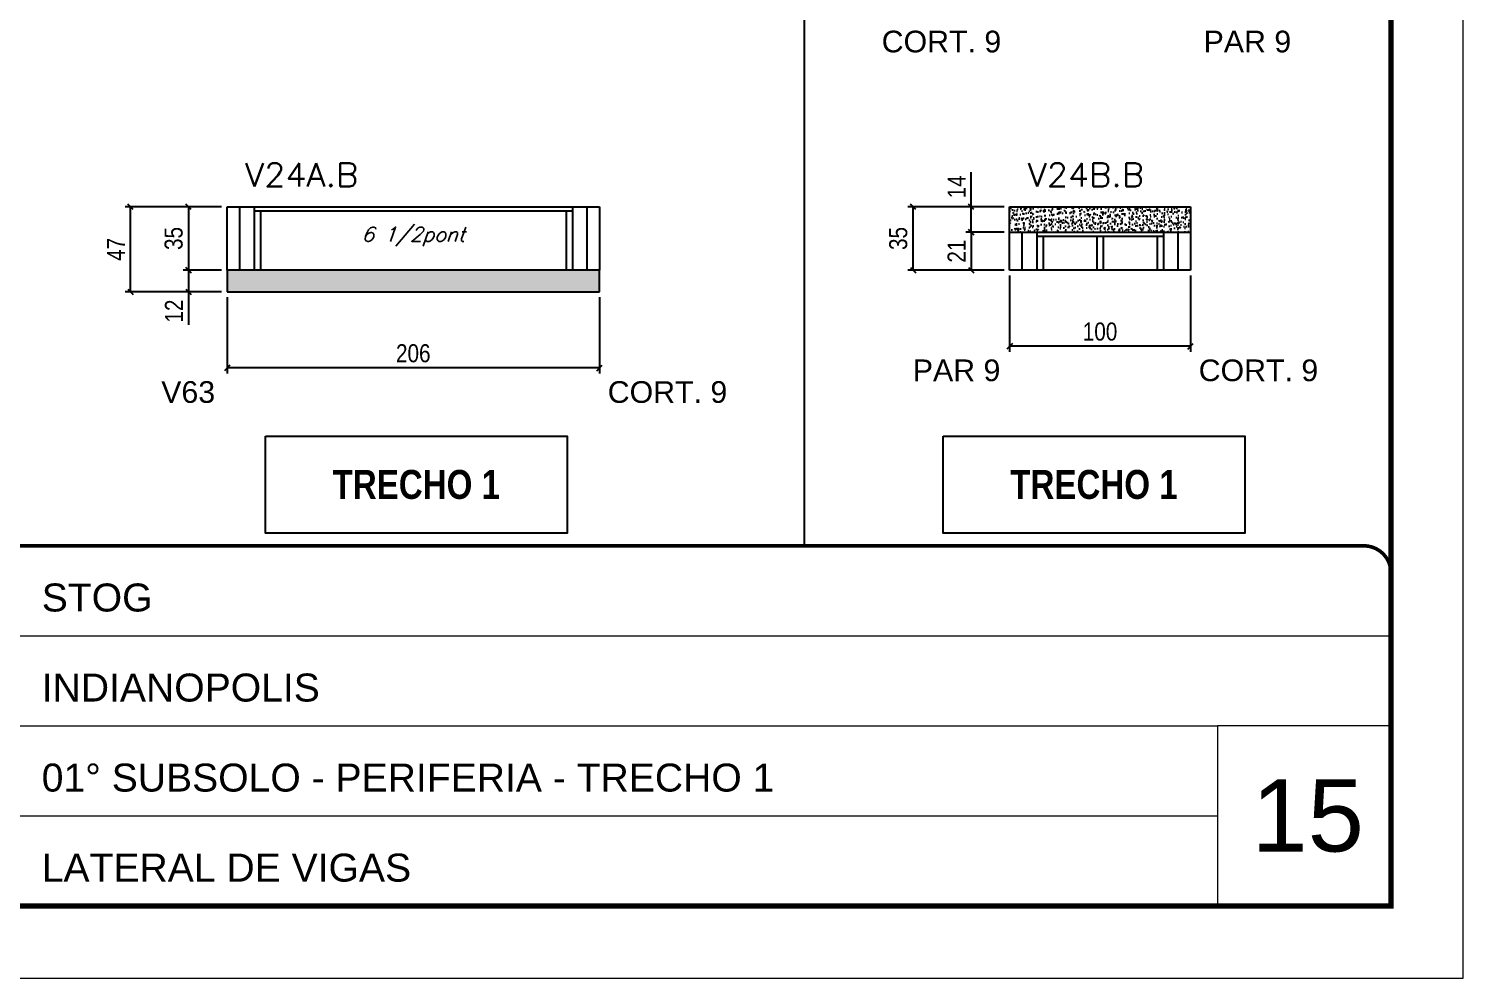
# Model space of a CAD drawing. Extents: x 0 to 6325, y 5574 to 19307.
# Drawn here: x 3861 to 4655, y 13614 to 14140 of the extents above; entities that cross this region are included whole.
import ezdxf

# ---------------------------------------------------------------- set-up
doc = ezdxf.new("R2010")
doc.units = 0
doc.linetypes.add('CONTINUO', pattern=[0])
doc.linetypes.add('DASHED', pattern=[0.75, 0.5, -0.25])
for name, color, linetype in [('1', 1, 'Continuous'), ('5', 5, 'Continuous'), ('COTA', 241, 'Continuous'), ('NOMENCLATURA', 7, 'Continuous'), ('Painéis', 200, 'Continuous'), ('SARR_2.2x7', 40, 'Continuous'), ('SARR_3.5x7', 81, 'Continuous'), ('texto', 7, 'Continuous')]:
    doc.layers.add(name, color=color, linetype=linetype)
for name, color, linetype, lineweight in [('CARIMBO', 255, 'Continuous', 9), ('Folhas', 255, 'Continuous', 9), ('SARRAFO DE PRESSAO', 251, 'DASHED', 9), ('Texto Seção', 7, 'Continuous', 15)]:
    doc.layers.add(name, color=color, linetype=linetype, lineweight=lineweight)
doc.styles.add('arial', font='arial.ttf')
doc.styles.add('COTA TECNICA', font='techl___.ttf', dxfattribs={"height": 10})
doc.styles.add('REGUA-120', font='ROMANS.shx', dxfattribs={"height": 15})
doc.styles.add('ROMANC', font='techb___.ttf', dxfattribs={"height": 2.5})
doc.styles.add('Romans', font='romans.shx')
doc.styles.get("Standard").update_dxf_attribs({"font": 'arial.ttf'})
doc.dimstyles.new('PAINEL', dxfattribs={"dimtxt": 10, "dimasz": 3, "dimexe": 3, "dimexo": 3, "dimgap": 3, "dimtad": 1, "dimdec": 1, "dimzin": 12, "dimdsep": 46, "dimtxsty": 'COTA TECNICA', "dimblk1": 'OBLIQUE', "dimblk2": 'OBLIQUE', "dimsah": 1, "dimcen": 0.9, "dimclrd": 4, "dimclre": 4, "dimclrt": 240, "dimadec": 1, "dimazin": 3, "dimtfac": 1, "dimtdec": 1, "dimtmove": 0, "dimatfit": 3, "dimfxl": 1, "dimtolj": 1, "dimtzin": 12, "dimarcsym": 0})

# ---------------------------------------------------------------- blocks, each defined once
blk = doc.blocks.new('9999999999')
at = {"color": 30, "linetype": 'CONTINUO'}
for p, q in [((98564.56, 34379.64), (99583.98, 34379.64)), ((98564.56, 34329.83), (99487.98, 34329.83)), ((99583.98, 34329.83), (99487.98, 34329.83)), ((99487.98, 34329.83), (99487.98, 34230.21)), ((98564.56, 34280.02), (99487.98, 34280.02))]:
    blk.add_line(p, q, dxfattribs=at)
at = {"color": 30, "linetype": 'CONTINUO', "const_width": 2}
blk.add_lwpolyline([(99583.98, 34230.21), (99583.98, 34414.45, 0.414214), (99568.98, 34429.45), (98228.98, 34429.45, 0.414214), (98213.98, 34414.45), (98213.98, 34245.21, 0.414214), (98228.98, 34230.21), (99583.98, 34230.21)], format="xyb", dxfattribs=at)
at = {"layer": 'Folhas'}
blk.add_lwpolyline([(98138.98, 34190.21), (99623.98, 34190.21), (99623.98, 35240.21), (98138.98, 35240.21)], close=True, dxfattribs=at)
at = {"layer": 'Folhas', "color": 30, "const_width": 3}
blk.add_lwpolyline([(98213.98, 34230.21), (99583.98, 34230.21), (99583.98, 35200.21), (98213.98, 35200.21)], close=True, dxfattribs=at)
at = {"color": 7, "linetype": 'Continuous', "ltscale": 5, "style": 'arial'}
for s, height, p in [('STOG', 15.483, (98837.68, 34393.13)), ('INDIANOPOLIS', 15.4829, (98837.68, 34343.32)), ('01° SUBSOLO - PERIFERIA - TRECHO 1', 15.4829, (98837.68, 34293.51)), ('LATERAL DE VIGAS', 15.4829, (98837.68, 34243.7))]:
    blk.add_text(s, height=height, dxfattribs=at).set_placement(p)
blk = doc.blocks.new('_Oblique')
at = {"layer": '1', "color": 0, "lineweight": -2}
blk.add_line((-0.5, -0.5), (0.5, 0.5), dxfattribs=at)
blk = doc.blocks.new('*D4181')
at = {"layer": 'COTA', "color": 4, "lineweight": -2, "transparency": 16777216}
for p, q in [((3968.21, 14041.06), (3946.91, 14041.06)), ((3949.91, 14041.06), (3949.91, 14006.06)), ((3968.21, 14006.06), (3946.91, 14006.06))]:
    blk.add_line(p, q, dxfattribs=at)
at = {"layer": 'Defpoints', "color": 0, "transparency": 16777216}
for p in [(3971.21, 14041.06), (3949.91, 14006.06), (3971.21, 14006.06)]:
    blk.add_point(p, dxfattribs=at)
at = {"layer": 'COTA', "color": 4, "lineweight": -2, "transparency": 16777216, "xscale": 3, "yscale": 3, "zscale": 3}
for p, rotation in [((3949.91, 14041.06), 90), ((3949.91, 14006.06), 270)]:
    blk.add_blockref('_Oblique', p, dxfattribs=dict(at, rotation=rotation))
at = {"layer": 'COTA', "color": 240, "transparency": 16777216, "insert": (3941.69, 14023.56), "char_height": 10, "attachment_point": 5, "rotation": 90, "style": 'COTA TECNICA'}
blk.add_mtext('\\A1;35', dxfattribs=at)
blk = doc.blocks.new('*D2983')
at = {"layer": 'COTA', "color": 4, "lineweight": -2, "transparency": 16777216}
for p, q in [((3968.21, 14041.06), (3914.84, 14041.06)), ((3917.84, 13994.06), (3917.84, 14041.06)), ((3968.21, 13994.06), (3914.84, 13994.06))]:
    blk.add_line(p, q, dxfattribs=at)
at = {"layer": 'Defpoints', "color": 0, "transparency": 16777216}
for p in [(3917.84, 14041.06), (3971.21, 14041.06), (3971.21, 13994.06)]:
    blk.add_point(p, dxfattribs=at)
at = {"layer": 'COTA', "color": 4, "lineweight": -2, "transparency": 16777216, "xscale": 3, "yscale": 3, "zscale": 3}
for p, rotation in [((3917.84, 14041.06), 90), ((3917.84, 13994.06), 270)]:
    blk.add_blockref('_Oblique', p, dxfattribs=dict(at, rotation=rotation))
at = {"layer": 'COTA', "color": 240, "transparency": 16777216, "insert": (3909.77, 14017.56), "char_height": 10, "attachment_point": 5, "rotation": 90, "style": 'COTA TECNICA'}
blk.add_mtext('\\A1;47', dxfattribs=at)
blk = doc.blocks.new('*D2984')
at = {"layer": 'COTA', "color": 4, "lineweight": -2, "transparency": 16777216}
for p, q in [((3971.21, 13991.06), (3971.21, 13948.91)), ((4177.21, 13991.06), (4177.21, 13948.91)), ((4177.21, 13951.91), (3971.21, 13951.91))]:
    blk.add_line(p, q, dxfattribs=at)
at = {"layer": 'Defpoints', "color": 0, "transparency": 16777216}
for p in [(3971.21, 13994.06), (4177.21, 13994.06), (3971.21, 13951.91)]:
    blk.add_point(p, dxfattribs=at)
at = {"layer": 'COTA', "color": 4, "lineweight": -2, "transparency": 16777216, "xscale": 3, "yscale": 3, "zscale": 3, "rotation": 180}
blk.add_blockref('_Oblique', (3971.21, 13951.91), dxfattribs=at)
at = {"layer": 'COTA', "color": 4, "lineweight": -2, "transparency": 16777216, "xscale": 3, "yscale": 3, "zscale": 3}
blk.add_blockref('_Oblique', (4177.21, 13951.91), dxfattribs=at)
at = {"layer": 'COTA', "color": 240, "transparency": 16777216, "insert": (4074.21, 13960.01), "char_height": 10, "attachment_point": 5, "style": 'COTA TECNICA'}
blk.add_mtext('\\A1;206', dxfattribs=at)
blk = doc.blocks.new('*D4182')
at = {"layer": 'COTA', "color": 4, "lineweight": -2, "transparency": 16777216}
for p, q in [((3968.21, 14006.06), (3946.91, 14006.06)), ((3949.91, 14006.06), (3949.91, 13994.06)), ((3968.21, 13994.06), (3946.91, 13994.06)), ((3949.91, 13994.06), (3949.91, 13975.75))]:
    blk.add_line(p, q, dxfattribs=at)
at = {"layer": 'Defpoints', "color": 0, "transparency": 16777216}
for p in [(3971.21, 14006.06), (3949.91, 13994.06), (3971.21, 13994.06)]:
    blk.add_point(p, dxfattribs=at)
at = {"layer": 'COTA', "color": 4, "lineweight": -2, "transparency": 16777216, "xscale": 3, "yscale": 3, "zscale": 3}
for p, rotation in [((3949.91, 14006.06), 90), ((3949.91, 13994.06), 270)]:
    blk.add_blockref('_Oblique', p, dxfattribs=dict(at, rotation=rotation))
at = {"layer": 'COTA', "color": 240, "transparency": 16777216, "insert": (3941.85, 13983.4), "char_height": 10, "attachment_point": 5, "rotation": 90, "style": 'COTA TECNICA'}
blk.add_mtext('\\A1;12', dxfattribs=at)
blk = doc.blocks.new('*D4185')
at = {"layer": 'COTA', "color": 4, "lineweight": -2, "transparency": 16777216}
for p, q in [((4401.08, 14027.06), (4379.77, 14027.06)), ((4382.77, 14027.06), (4382.77, 14006.06)), ((4401.08, 14006.06), (4379.77, 14006.06))]:
    blk.add_line(p, q, dxfattribs=at)
at = {"layer": 'Defpoints', "color": 0, "transparency": 16777216}
for p in [(4404.08, 14027.06), (4382.77, 14006.06), (4404.08, 14006.06)]:
    blk.add_point(p, dxfattribs=at)
at = {"layer": 'COTA', "color": 4, "lineweight": -2, "transparency": 16777216, "xscale": 3, "yscale": 3, "zscale": 3}
for p, rotation in [((4382.77, 14027.06), 90), ((4382.77, 14006.06), 270)]:
    blk.add_blockref('_Oblique', p, dxfattribs=dict(at, rotation=rotation))
at = {"layer": 'COTA', "color": 240, "transparency": 16777216, "insert": (4374.71, 14016.56), "char_height": 10, "attachment_point": 5, "rotation": 90, "style": 'COTA TECNICA'}
blk.add_mtext('\\A1;21', dxfattribs=at)
blk = doc.blocks.new('*D2992')
at = {"layer": 'COTA', "color": 4, "lineweight": -2, "transparency": 16777216}
for p, q in [((4401.08, 14041.06), (4347.71, 14041.06)), ((4350.71, 14006.06), (4350.71, 14041.06)), ((4401.08, 14006.06), (4347.71, 14006.06))]:
    blk.add_line(p, q, dxfattribs=at)
at = {"layer": 'Defpoints', "color": 0, "transparency": 16777216}
for p in [(4350.71, 14041.06), (4404.08, 14041.06), (4404.08, 14006.06)]:
    blk.add_point(p, dxfattribs=at)
at = {"layer": 'COTA', "color": 4, "lineweight": -2, "transparency": 16777216, "xscale": 3, "yscale": 3, "zscale": 3}
for p, rotation in [((4350.71, 14041.06), 90), ((4350.71, 14006.06), 270)]:
    blk.add_blockref('_Oblique', p, dxfattribs=dict(at, rotation=rotation))
at = {"layer": 'COTA', "color": 240, "transparency": 16777216, "insert": (4342.49, 14023.56), "char_height": 10, "attachment_point": 5, "rotation": 90, "style": 'COTA TECNICA'}
blk.add_mtext('\\A1;35', dxfattribs=at)
blk = doc.blocks.new('*D2993')
at = {"layer": 'COTA', "color": 4, "lineweight": -2, "transparency": 16777216}
for p, q in [((4404.08, 14003.06), (4404.08, 13960.91)), ((4504.08, 14003.06), (4504.08, 13960.91)), ((4504.08, 13963.91), (4404.08, 13963.91))]:
    blk.add_line(p, q, dxfattribs=at)
at = {"layer": 'Defpoints', "color": 0, "transparency": 16777216}
for p in [(4404.08, 14006.06), (4504.08, 14006.06), (4404.08, 13963.91)]:
    blk.add_point(p, dxfattribs=at)
at = {"layer": 'COTA', "color": 4, "lineweight": -2, "transparency": 16777216, "xscale": 3, "yscale": 3, "zscale": 3, "rotation": 180}
blk.add_blockref('_Oblique', (4404.08, 13963.91), dxfattribs=at)
at = {"layer": 'COTA', "color": 4, "lineweight": -2, "transparency": 16777216, "xscale": 3, "yscale": 3, "zscale": 3}
blk.add_blockref('_Oblique', (4504.08, 13963.91), dxfattribs=at)
at = {"layer": 'COTA', "color": 240, "transparency": 16777216, "insert": (4454.08, 13972.01), "char_height": 10, "attachment_point": 5, "style": 'COTA TECNICA'}
blk.add_mtext('\\A1;100', dxfattribs=at)
blk = doc.blocks.new('*D2994')
at = {"layer": 'COTA', "color": 4, "lineweight": -2, "transparency": 16777216}
for p, q in [((4382.77, 14041.06), (4382.77, 14060.18)), ((4401.08, 14041.06), (4379.77, 14041.06)), ((4382.77, 14027.06), (4382.77, 14041.06)), ((4401.08, 14027.06), (4379.77, 14027.06))]:
    blk.add_line(p, q, dxfattribs=at)
at = {"layer": 'Defpoints', "color": 0, "transparency": 16777216}
for p in [(4382.77, 14041.06), (4404.08, 14041.06), (4404.08, 14027.06)]:
    blk.add_point(p, dxfattribs=at)
at = {"layer": 'COTA', "color": 4, "lineweight": -2, "transparency": 16777216, "xscale": 3, "yscale": 3, "zscale": 3}
for p, rotation in [((4382.77, 14041.06), 90), ((4382.77, 14027.06), 270)]:
    blk.add_blockref('_Oblique', p, dxfattribs=dict(at, rotation=rotation))
at = {"layer": 'COTA', "color": 240, "transparency": 16777216, "insert": (4374.7, 14052.12), "char_height": 10, "attachment_point": 5, "rotation": 90, "style": 'COTA TECNICA'}
blk.add_mtext('\\A1;14', dxfattribs=at)

msp = doc.modelspace()

# ---------------------------------------------------------------- hatches: boundary and pattern name
at = {"layer": 'COTA'}
h = msp.add_hatch(dxfattribs=at)
h.set_pattern_fill('AR-CONC', color=256, scale=0.03)
h.set_pattern_definition([(50, (-1585, 6923.259), (5.46554, -0.4781726), [0.5715, -6.2865]), (355, (-1585, 6923.259), (-1.0573026, 5.7317054), [0.4572, -5.0292175]), (100.451445, (-1584.5445, 6923.219), (4.4082374, 5.2535326), [0.4857003, -5.3427073]), (46.1842, (-1585, 6924.783), (8.132371, -1.26127), [0.85725, -9.42975]), (96.63556, (-1584.322, 6924.678), (7.122124, 7.422784), [0.728551, -8.014068]), (351.18415, (-1585, 6924.783), (7.122124, 7.422784), [0.685799, -7.543792]), (21, (-1584.238, 6924.402), (4.5484317, -3.067956), [0.5715, -6.2865]), (326, (-1584.238, 6924.402), (1.854061, 5.525639), [0.4572, -5.0292]), (71.451445, (-1583.859, 6924.146), (6.4024926, 2.457683), [0.4857003, -5.342698]), (37.5, (-1585, 6923.259), (0.0926581, 2.53665117), [0, -4.96824, 0, -5.1054, 0, -5.04825]), (7.5, (-1585, 6923.259), (2.0045899, 3.00541724), [0, -2.91084, 0, -4.85394, 0, -1.92405]), (327.5, (-1586.6993, 6923.259), (4.06771786, -0.1718623), [0, -1.905, 0, -5.9436, 0, -7.8867]), (317.5, (-1587.4613, 6923.259), (4.4438754, 0.7627947), [0, -2.4765, 0, -3.94716, 0, -5.6007])])
h.paths.add_polyline_path([(4504.08, 14041.06), (4404.08, 14041.06), (4404.08, 14027.06), (4504.08, 14027.06)])
h = msp.add_hatch(dxfattribs=at)
h.set_pattern_fill('AR-CONC', color=256, scale=0.03)
h.set_pattern_definition([(50, (-1767.903, 6891.4506), (5.46554, -0.4781726), [0.5715, -6.2865]), (355, (-1767.903, 6891.4506), (-1.0573026, 5.7317054), [0.4572, -5.0292175]), (100.451445, (-1767.4477, 6891.411), (4.4082374, 5.2535326), [0.4857003, -5.3427073]), (46.1842, (-1767.903, 6892.9746), (8.132371, -1.26127), [0.85725, -9.42975]), (96.63556, (-1767.2254, 6892.8695), (7.122124, 7.422784), [0.728551, -8.014068]), (351.18415, (-1767.903, 6892.975), (7.122124, 7.422784), [0.685799, -7.543792]), (21, (-1767.141, 6892.5936), (4.5484317, -3.067956), [0.5715, -6.2865]), (326, (-1767.141, 6892.5936), (1.854061, 5.525639), [0.4572, -5.0292]), (71.451445, (-1766.762, 6892.338), (6.4024926, 2.457683), [0.4857003, -5.342698]), (37.5, (-1767.9031, 6891.4506), (0.0926581, 2.53665117), [0, -4.96824, 0, -5.1054, 0, -5.04825]), (7.5, (-1767.9031, 6891.4506), (2.0045899, 3.00541724), [0, -2.91084, 0, -4.85394, 0, -1.92405]), (327.5, (-1769.6024, 6891.4506), (4.06771786, -0.1718623), [0, -1.905, 0, -5.9436, 0, -7.8867]), (317.5, (-1770.3644, 6891.4506), (4.4438754, 0.7627947), [0, -2.4765, 0, -3.94716, 0, -5.6007])])
h.paths.add_polyline_path([(4177.21, 14006.06), (3971.21, 14006.06), (3971.21, 13994.06), (4177.21, 13994.06)])

# ---------------------------------------------------------------- linework, layer by layer
for p, q in [((4290.39, 14624.27), (4290.39, 13853.52)), ((4404.08, 14027.06), (4404.08, 14041.06)), ((4404.08, 14041.06), (4504.08, 14041.06)), ((4504.08, 14041.06), (4504.08, 14027.06)), ((3971.21, 14006.06), (3971.21, 13994.06)), ((4177.21, 13994.06), (4177.21, 14006.06)), ((3971.21, 13994.06), (4177.21, 13994.06))]:
    msp.add_line(p, q, dxfattribs=at)
for points in [[(3992.49, 13914.21), (4159.27, 13914.21), (4159.27, 13860.55), (3992.49, 13860.55)], [(4367.32, 13914.21), (4534.1, 13914.21), (4534.1, 13860.55), (4367.32, 13860.55)]]:
    msp.add_lwpolyline(points, close=True, dxfattribs=at)
at = {"layer": 'Painéis', "linetype": 'ByBlock'}
for p, q in [((3971.21, 14041.06), (4177.21, 14041.06)), ((3971.21, 14006.06), (3971.21, 14041.06)), ((4177.21, 14041.06), (4177.21, 14006.06)), ((4404.08, 14027.06), (4504.08, 14027.06)), ((4404.08, 14006.06), (4404.08, 14027.06)), ((4504.08, 14027.06), (4504.08, 14006.06)), ((4177.21, 14006.06), (3971.21, 14006.06)), ((4504.08, 14006.06), (4404.08, 14006.06))]:
    msp.add_line(p, q, dxfattribs=at)
at = {"layer": 'SARR_2.2x7', "linetype": 'Continuous'}
for p, q in [((3978.21, 14006.06), (3978.21, 14041.06)), ((3986.21, 14038.86), (4162.21, 14038.86)), ((4170.21, 14041.06), (4170.21, 14006.06)), ((4411.08, 14006.06), (4411.08, 14027.06)), ((4419.08, 14024.86), (4489.08, 14024.86)), ((4497.08, 14027.06), (4497.08, 14006.06))]:
    msp.add_line(p, q, dxfattribs=at)
at = {"layer": 'SARR_3.5x7'}
for p, q in [((3986.21, 14041.06), (3986.21, 14006.06)), ((3989.71, 14038.86), (3989.71, 14006.06)), ((4158.71, 14038.86), (4158.71, 14006.06)), ((4162.21, 14041.06), (4162.21, 14006.06)), ((4419.08, 14027.06), (4419.08, 14006.06)), ((4422.58, 14024.86), (4422.58, 14006.06)), ((4452.33, 14024.86), (4452.33, 14006.06)), ((4455.83, 14024.86), (4455.83, 14006.06)), ((4485.58, 14024.86), (4485.58, 14006.06)), ((4489.08, 14027.06), (4489.08, 14006.06))]:
    msp.add_line(p, q, dxfattribs=at)

# ---------------------------------------------------------------- block references
at = {"layer": 'SARRAFO DE PRESSAO', "color": 6, "linetype": 'ByBlock'}
msp.add_blockref('9999999999', (-94968.98, -20575.93), dxfattribs=at)

# ---------------------------------------------------------------- texts
at = {"layer": '5', "linetype": 'Continuous'}
for s, rotation, p in [('CORT. 9', 0.00004, (4333.3, 14126.51)), ('PAR 9', 0.00004, (4511.36, 14126.51)), ('PAR 9', 359.99996, (4350.5, 13944.62)), ('CORT. 9', 359.99996, (4508.63, 13944.62)), ('V63', 359.99996, (3934.79, 13932.62)), ('CORT. 9', 359.99996, (4181.76, 13932.62))]:
    msp.add_text(s, height=12, rotation=rotation, dxfattribs=at).set_placement(p)
at = {"layer": 'CARIMBO', "style": 'arial'}
msp.add_text('15', height=40, dxfattribs=at).set_placement((4537.86, 13684.42))
at = {"layer": 'NOMENCLATURA', "color": 2, "char_height": 16, "attachment_point": 5, "style": 'ROMANC'}
for insert in [(4075.88, 13887.38), (4450.71, 13887.38)]:
    msp.add_mtext('TRECHO 1', dxfattribs=dict(at, insert=insert))
at = {"layer": 'texto', "color": 2, "insert": (4074.21, 14024.56), "char_height": 8, "attachment_point": 5, "style": 'Romans'}
msp.add_mtext('{\\Q19;\\C256;6 1/2pont}', dxfattribs=at)
at = {"layer": 'Texto Seção', "style": 'REGUA-120', "width": 1.05}
for s, p in [('V24A.B', (3981.21, 14052.29)), ('V24B.B', (4414.08, 14052.29))]:
    msp.add_text(s, height=13, dxfattribs=at).set_placement(p)

# ---------------------------------------------------------------- dimensions: what is measured, and where the dimension line sits
at = {"layer": 'COTA'}
for base, p1, p2, picture, middle in [((4382.77, 14041.06), (4404.08, 14027.06), (4404.08, 14041.06), '*D2994', (4374.7, 14052.12)), ((3917.84, 14041.06), (3971.21, 13994.06), (3971.21, 14041.06), '*D2983', (3909.77, 14017.56)), ((3949.91, 14006.06), (3971.21, 14041.06), (3971.21, 14006.06), '*D4181', (3941.69, 14023.56)), ((4350.71, 14041.06), (4404.08, 14006.06), (4404.08, 14041.06), '*D2992', (4342.49, 14023.56)), ((4382.77, 14006.06), (4404.08, 14027.06), (4404.08, 14006.06), '*D4185', (4374.71, 14016.56)), ((3949.91, 13994.06), (3971.21, 14006.06), (3971.21, 13994.06), '*D4182', (3941.85, 13983.4))]:
    dim = msp.add_linear_dim(base=base, p1=p1, p2=p2, angle=90, dimstyle='PAINEL', dxfattribs=at)
    dim.commit()
    dim.dimension.update_dxf_attribs({"geometry": picture, "text_midpoint": middle})
for base, p1, p2, picture, middle in [((4404.08, 13963.91), (4504.08, 14006.06), (4404.08, 14006.06), '*D2993', (4454.08, 13972.01)), ((3971.21, 13951.91), (4177.21, 13994.06), (3971.21, 13994.06), '*D2984', (4074.21, 13960.01))]:
    dim = msp.add_linear_dim(base=base, p1=p1, p2=p2, dimstyle='PAINEL', dxfattribs=at)
    dim.commit()
    dim.dimension.update_dxf_attribs({"geometry": picture, "text_midpoint": middle})

doc.saveas('drawing.dxf')
